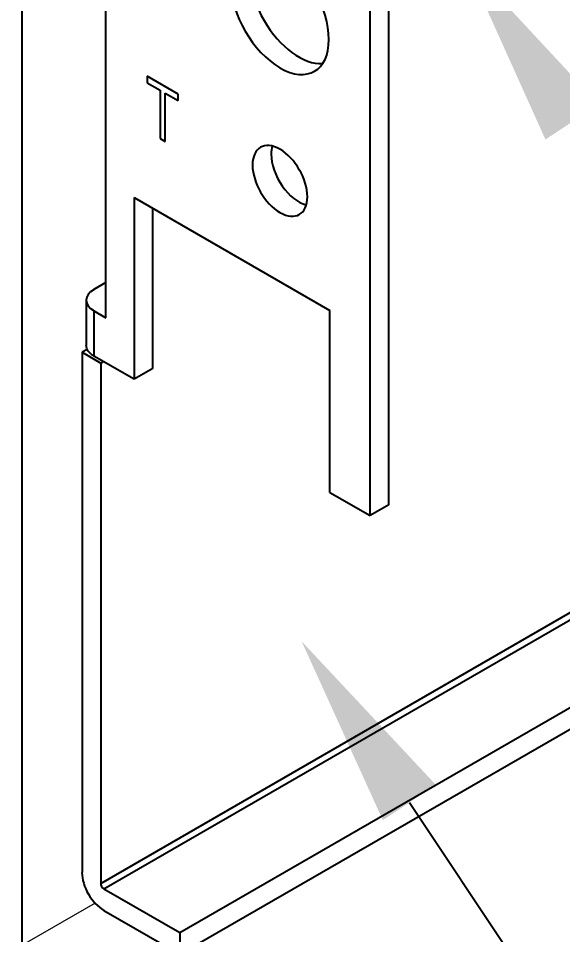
# Model space of a CAD drawing. Extents: x 0 to 9.5, y -12.2 to 0.1.
# Drawn here: x 6.168 to 7.15, y -9.669 to -8.014 of the extents above; entities that cross this region are included whole.
import ezdxf
from ezdxf import colors
from ezdxf.entities.mleader import LeaderData, LeaderLine
from ezdxf.math import Vec2, Vec3

# ---------------------------------------------------------------- set-up
doc = ezdxf.new("R2010")
doc.units = 0
doc.header["$LTSCALE"] = 0.5
doc.header["$MEASUREMENT"] = 0
for name, color, linetype in [('FAB DWG', 221, 'CONTINUOUS'), ('Housing', 150, 'CONTINUOUS'), ('Mounting', 4, 'CONTINUOUS')]:
    doc.layers.add(name, color=color, linetype=linetype)
doc.styles.get("Standard").update_dxf_attribs({"font": 'arial.ttf'})

msp = doc.modelspace()

# ---------------------------------------------------------------- linework, layer by layer
at = {"layer": 'Housing', "linetype": 'Continuous', "lineweight": 25, "transparency": 16777216}
msp.add_line((6.1744, -9.6831), (6.1744, -7.3396), dxfattribs=at)
at = {"layer": 'Housing', "lineweight": 20, "transparency": 16777216, "extrusion": (-1.66533e-16, 0.816497, 0.57735)}
msp.add_line((6.3061, -9.6121), (6.1713, -9.6899), dxfattribs=at)
at = {"layer": 'Mounting', "linetype": 'Continuous', "lineweight": 25, "transparency": 16777216, "extrusion": (4.38462e-15, 0.816497, 0.57735)}
for p, q in [((6.3254, -8.555), (6.3254, -7.6977)), ((6.8362, -8.8925), (6.8362, -7.974)), ((6.8024, -8.912), (6.8024, -7.9935)), ((6.4558, -8.1511), (6.4001, -8.1189)), ((6.4001, -8.1189), (6.4001, -8.1305)), ((6.4001, -8.1305), (6.4235, -8.144)), ((6.4235, -8.144), (6.4235, -8.2315)), ((6.4324, -8.2367), (6.4324, -8.1492)), ((6.4324, -8.1492), (6.4558, -8.1627)), ((6.4558, -8.1627), (6.4558, -8.1511)), ((6.4235, -8.2315), (6.4324, -8.2367)), ((6.3764, -8.3378), (6.7299, -8.542)), ((6.3764, -8.3378), (6.3764, -8.6661)), ((6.4102, -8.6465), (6.4102, -8.3573)), ((6.3254, -8.4915), (6.3041, -8.5038)), ((6.2902, -8.5232), (6.2902, -8.6049)), ((6.3041, -8.5427), (6.3041, -8.6244)), ((6.3041, -8.5427), (6.3254, -8.555)), ((6.7299, -8.8702), (6.7299, -8.542)), ((6.2918, -8.612), (6.2825, -8.6174)), ((6.2825, -8.6174), (6.2825, -9.5567)), ((6.2825, -8.6174), (6.3163, -8.637)), ((6.3764, -8.6661), (6.3041, -8.6244)), ((6.3163, -8.637), (6.3211, -8.6342)), ((6.3163, -8.637), (6.3163, -9.5762)), ((6.4102, -8.6465), (6.3764, -8.6661)), ((6.3163, -9.5762), (7.7305, -8.7597)), ((6.3219, -9.586), (7.7361, -8.7695)), ((6.4592, -9.6652), (7.8735, -8.8488)), ((6.7299, -8.8702), (6.8024, -8.912)), ((6.4592, -9.7043), (7.8735, -8.8878)), ((6.8362, -8.8925), (6.8024, -8.912)), ((6.3219, -9.586), (6.4592, -9.6652)), ((6.3219, -9.625), (6.4592, -9.7043)), ((6.4592, -9.6652), (6.4592, -9.7043))]:
    msp.add_line(p, q, dxfattribs=at)
at = {"layer": 'Mounting', "linetype": 'Continuous', "lineweight": 25, "transparency": 16777216}
for centre, major_axis, start_param, end_param in [((6.6398, -8.0016), (0.0625, -0.1083), -5.497787, 0.785398), ((6.6736, -7.9821), (-0.0625, 0.1083), 0.273806, 2.867787), ((6.6398, -8.3078), (0.035, -0.0606), -2.356194, 3.926991), ((6.6736, -8.2883), (0.035, -0.0606), -2.637683, -2.356194), ((6.6736, -8.2883), (0.035, -0.0606), -2.356194, -0.50391), ((6.3379, -8.5232), (-0.0477, 0), -0.785398, 0.785398), ((6.3219, -9.5794), (0.0279, -0.0483), -2.356194, -0.785398), ((6.3219, -9.5794), (0.004, -0.00693), -2.356194, -0.785398)]:
    msp.add_ellipse(centre, major_axis=major_axis, ratio=0.57735, start_param=start_param, end_param=end_param, dxfattribs=at)
at = {"layer": 'Mounting', "linetype": 'Continuous', "lineweight": 25, "transparency": 16777216, "extrusion": (3.5427e-17, 1.66533e-16, -1)}
msp.add_ellipse((6.3379, -8.6049), major_axis=(-0.0477, 0), ratio=0.57735, start_param=-0.785398, end_param=0, dxfattribs=at)

# ---------------------------------------------------------------- leaders
at = {"layer": 'FAB DWG', "transparency": 16777216}
ml = msp.add_multileader_mtext('Standard', dxfattribs=at)
ml.set_content('#8-32 NUT\\PHW90730', color=256)
ml.set_leader_properties()
ml.build(insert=Vec2(0, 0))
ml.multileader.update_dxf_attribs({"dogleg_length": 0.36, "arrow_head_size": 0.35})
ctx = ml.context
ctx.base_point, ctx.char_height, ctx.arrow_head_size, ctx.landing_gap_size, ctx.plane_origin = Vec3(8.1196, -9.0942), 0.188, 0.35, 0.09, Vec3(10.6693, 4.7222)
notes = []
notes.append((ctx, [(1, (1, 1, 0), (7.7596, -9.0942), (1, 0), 0.36, [(0, [(6.9735, -7.9097)], 0, [])])]))
ctx.mtext.insert, ctx.mtext.flow_direction = Vec3(8.2096, -8.9986), 5
ml = msp.add_multileader_mtext('Standard', dxfattribs=at)
ml.set_content('BK00933\\PHW08380', color=256)
ml.set_leader_properties()
ml.build(insert=Vec2(0, 0))
ml.multileader.update_dxf_attribs({"dogleg_length": 0.36, "arrow_head_size": 0.35})
ctx = ml.context
ctx.base_point, ctx.char_height, ctx.arrow_head_size, ctx.landing_gap_size, ctx.plane_origin = Vec3(7.5545, -9.911), 0.188, 0.35, 0.09, Vec3(4.1449, 4.8924)
notes.append((ctx, [(1, (1, 1, 0), (7.1945, -9.911), (1, 0), 0.36, [(0, [(6.679, -9.1392)], 0, [])])]))
ctx.mtext.insert, ctx.mtext.width, ctx.mtext.flow_direction = Vec3(7.6445, -9.8153), 1.049517, 5
ml = msp.add_multileader_mtext('Standard', dxfattribs=at)
ml.set_content('#8-32 SCREW\\PHW83201-00', color=256)
ml.set_leader_properties()
ml.build(insert=Vec2(0, 0))
ml.multileader.update_dxf_attribs({"dogleg_length": 0.36, "arrow_head_size": 0.35})
ctx = ml.context
ctx.base_point, ctx.char_height, ctx.arrow_head_size, ctx.landing_gap_size, ctx.plane_origin = Vec3(6.444, -10.9102), 0.188, 0.35, 0.09, Vec3(9.1147, 1.7673)
notes.append((ctx, [(1, (1, 1, 0), (6.084, -10.9102), (1, 0), 0.36, [(0, [(4.6652, -9.2451)], 0, [])])]))
ctx.mtext.insert, ctx.mtext.flow_direction = Vec3(6.534, -10.8145), 5
for ctx, leaders in notes:
    for number, flags, end, landing, length, lines in leaders:
        leader = LeaderData()
        leader.index, (leader.has_last_leader_line, leader.has_dogleg_vector, leader.attachment_direction) = number, flags
        leader.last_leader_point, leader.dogleg_vector, leader.dogleg_length = Vec3(end), Vec3(landing), length
        for number, points, colour, breaks in lines:
            line = LeaderLine()
            line.index, line.vertices, line.color, line.breaks = number, Vec3.list(points), colors.encode_raw_color(colour), breaks
            leader.lines.append(line)
        ctx.leaders.append(leader)

doc.saveas('drawing.dxf')
